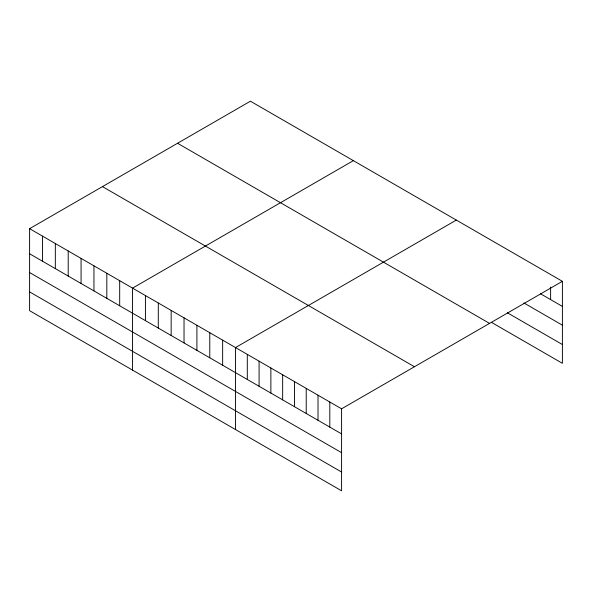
<?xml version="1.0" encoding="UTF-8"?>
<svg xmlns="http://www.w3.org/2000/svg" width="592" height="592" viewBox="0 0 592 592"><rect width="100%" height="100%" fill="white"/><g stroke="black" fill="none" stroke-linecap="round" stroke-linejoin="round"><path stroke-width="0.89" d="M29.6 228.682L341.584 408.813L341.584 490.798L29.6 310.674L29.6 228.682L250.416 101.202L562.4 281.326L562.4 363.318L491.686 322.485M353.372 160.639L132.556 288.126L132.556 370.118M456.321 220.083L235.512 347.571L235.512 429.555M341.584 408.813L562.4 281.326M540.4 293.706L562.4 306.412M523.898 302.956L562.4 325.186M507.396 312.783L562.4 344.537M177.548 143.271L489.532 323.395M102.468 186.613L414.452 366.737M29.6 253.768L341.584 433.892M29.6 272.549L341.584 452.673M29.6 291.893L341.584 472.024M550.612 287.061L550.612 299.604M329.803 402.005L329.803 427.091M318.015 395.197L318.015 420.283M306.227 388.396L306.227 413.482M294.446 381.588L294.446 406.674M282.658 374.788L282.658 399.866M270.87 367.98L270.87 393.066M259.081 361.179L259.081 386.258M247.301 354.371L247.301 379.457M222.644 340.141L222.644 365.22M209.775 332.704L209.775 357.79M196.907 325.274L196.907 350.36M184.031 317.845L184.031 342.931M171.162 310.415L171.162 335.501M158.293 302.986L158.293 328.072M145.425 295.556L145.425 320.642M119.688 280.697L119.688 305.783M106.819 273.267L106.819 298.353M93.95 265.838L93.95 290.916M81.074 258.408L81.074 283.487M68.206 250.978L68.206 276.057M55.337 243.549L55.337 268.627M42.469 236.119L42.469 261.198"/></g></svg>
